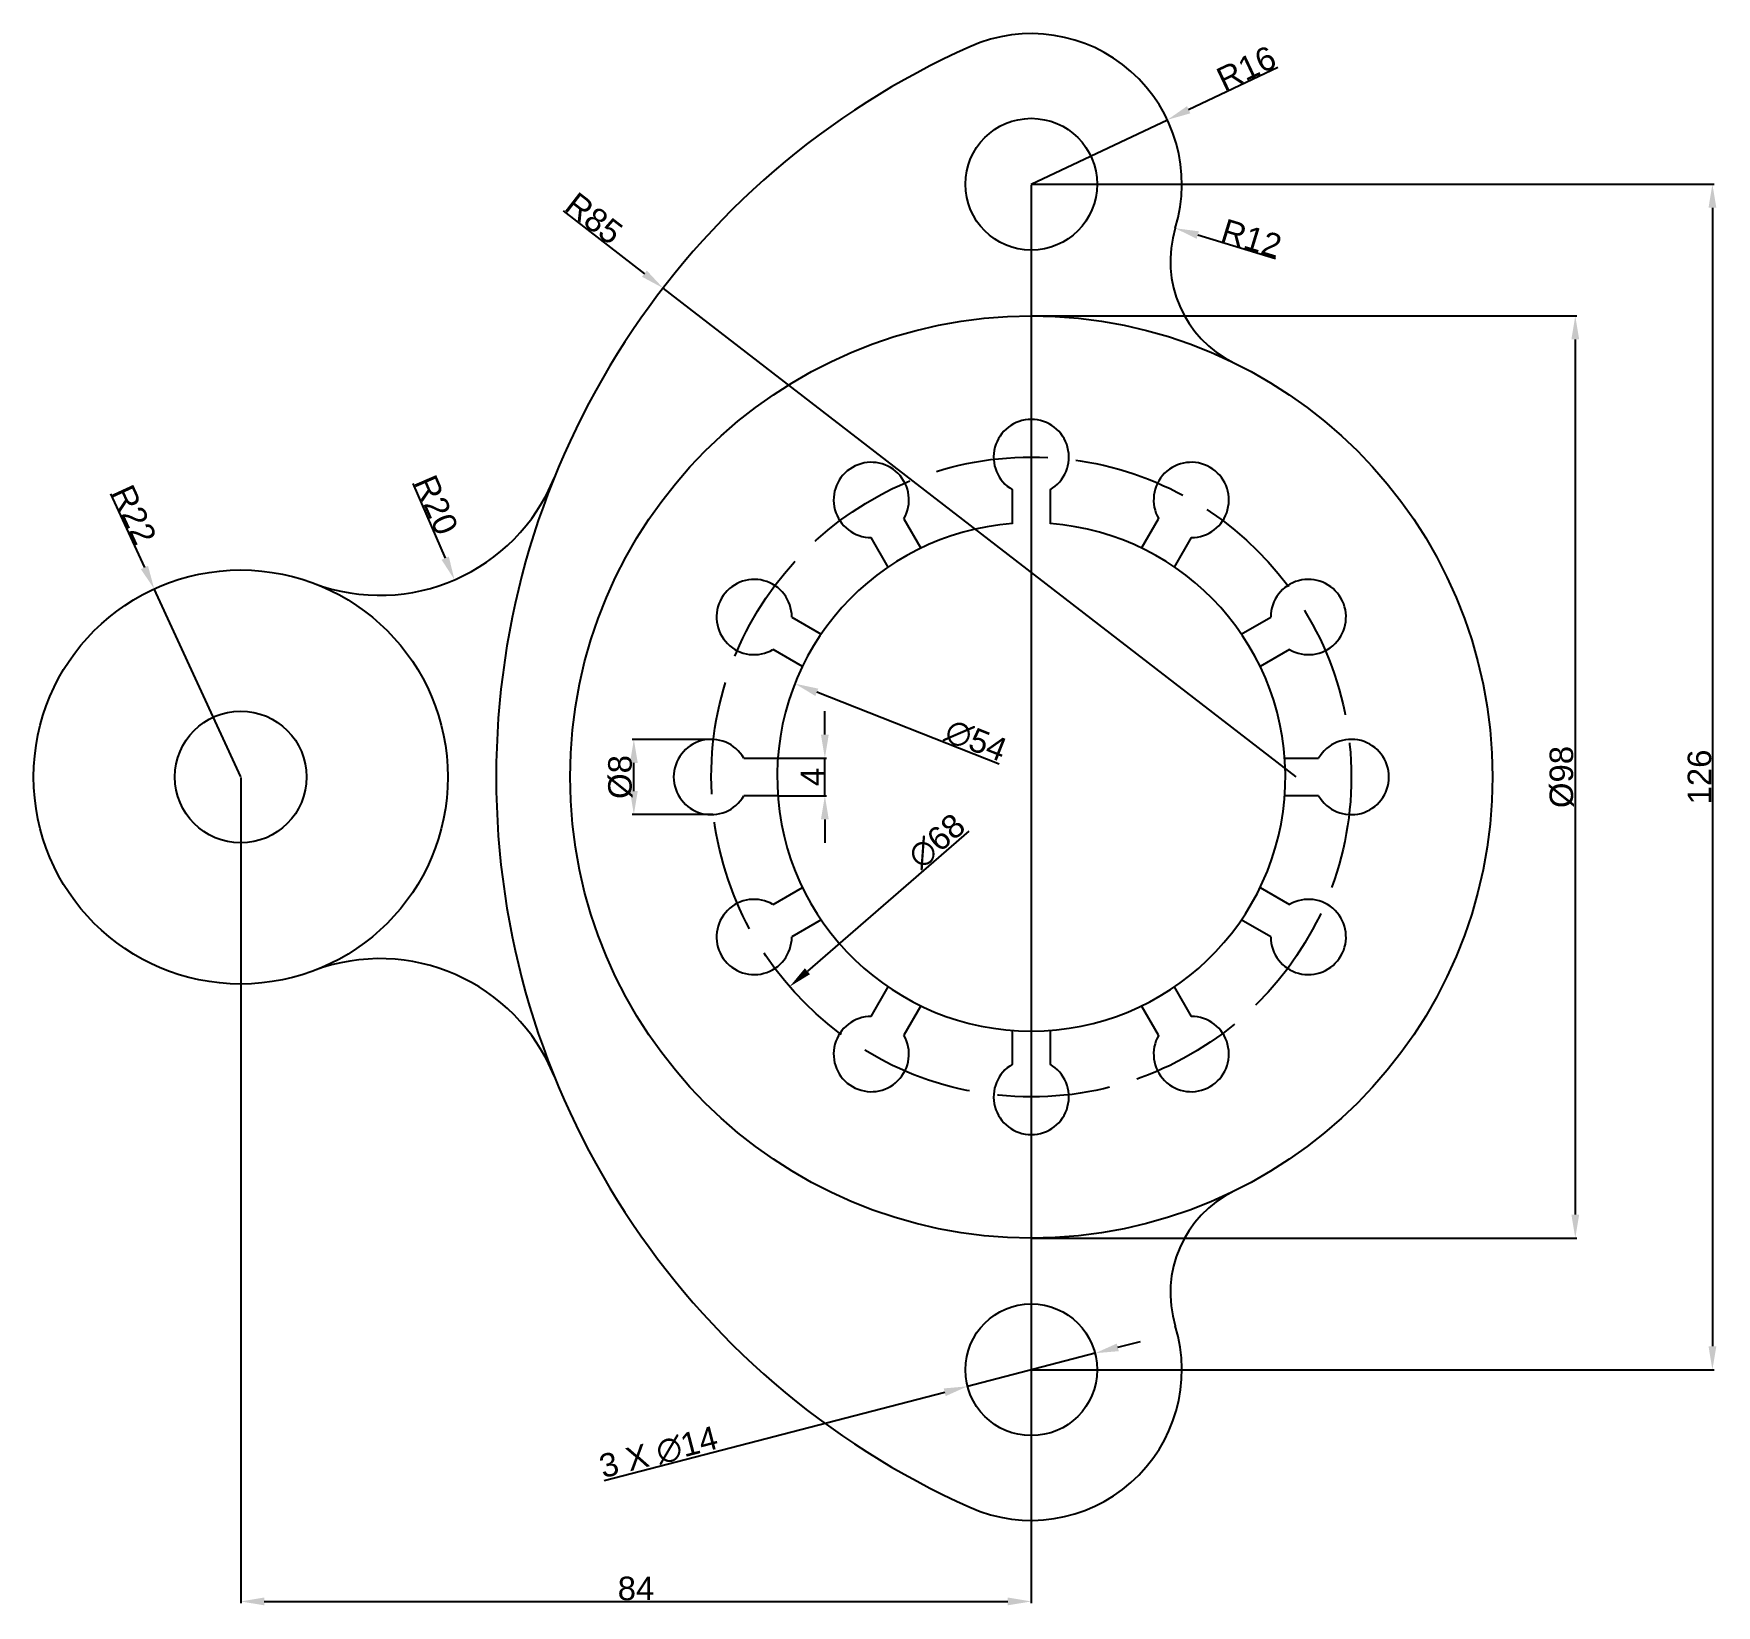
# Model space of a CAD drawing. Header units: millimetres. Extents: x -106 to 73, y -88 to 79.
import ezdxf

# ---------------------------------------------------------------- set-up
doc = ezdxf.new("R2010")
doc.units = ezdxf.units.MM
doc.header["$MEASUREMENT"] = 0
doc.linetypes.add('ACAD_ISO02W100', pattern=[15, 12, -3])
doc.styles.get("Standard").update_dxf_attribs({"font": 'arial.ttf'})
doc.dimstyles.get("Standard").update_dxf_attribs({"dimtxt": 2.5, "dimasz": 2.5, "dimexe": 0.18, "dimexo": 0.0625, "dimgap": 0.09, "dimtad": 1, "dimdec": 0, "dimzin": 0, "dimdsep": 46, "dimtxsty": 'Standard', "dimcen": 0, "dimadec": 0, "dimazin": 0, "dimtfac": 1, "dimtdec": 0, "dimtmove": 0, "dimatfit": 3, "dimfxl": 1, "dimtolj": 1, "dimtzin": 0, "dimarcsym": 0})

# ---------------------------------------------------------------- blocks, each defined once
blk = doc.blocks.new('*U2')
for p, q in [((-2, -5.54), (-2, -1.93)), ((2, -1.93), (2, -5.54))]:
    blk.add_line(p, q)
blk.add_arc((0, 1.54), 4, 300, 240)
blk = doc.blocks.new('*U3')
at = {"color": 0, "linetype": 'ByBlock', "lineweight": -2, "transparency": 16777216}
blk.add_blockref('*U2', (0, 32.46), dxfattribs=at)
for p, rotation in [((-16.23, 28.11), 29.99999999999998), ((16.23, 28.11), 330.0000000000001), ((-28.11, 16.23), 59.99999999999999), ((28.11, 16.23), 300.0000000000001), ((-32.46, 0), 90), ((32.46, 0), 270), ((-28.11, -16.23), 120), ((28.11, -16.23), 240), ((-16.23, -28.11), 150.0000000000001), ((16.23, -28.11), 209.9999999999999), ((0, -32.46), 180)]:
    blk.add_blockref('*U2', p, dxfattribs=dict(at, rotation=rotation))
blk = doc.blocks.new('*D4')
at = {"color": 0, "lineweight": -2, "transparency": 16777216}
for p, q in [((26.21, 75.39), (16.72, 70.91)), ((0, 63), (14.46, 69.84))]:
    blk.add_line(p, q, dxfattribs=at)
at = {"color": 0, "transparency": 16777216}
blk.add_solid([(16.55, 71.29), (16.9, 70.53), (14.46, 69.84)], dxfattribs=at)
at = {"layer": 'Defpoints', "color": 0, "transparency": 16777216}
for p in [(14.46, 69.84), (0, 63)]:
    blk.add_point(p, dxfattribs=at)
at = {"color": 0, "transparency": 16777216, "insert": (22.85, 75.32), "char_height": 2.5, "attachment_point": 5, "rotation": 25.3096}
blk.add_mtext('\\A1;R16', dxfattribs=at)
blk = doc.blocks.new('*D5')
at = {"color": 0, "lineweight": -2, "transparency": 16777216}
blk.add_line((25.94, 55.06), (17.69, 57.59), dxfattribs=at)
at = {"color": 0, "transparency": 16777216}
blk.add_solid([(17.81, 57.99), (17.57, 57.19), (15.3, 58.32)], dxfattribs=at)
at = {"layer": 'Defpoints', "color": 0, "transparency": 16777216}
for p in [(15.3, 58.32), (26.78, 54.81)]:
    blk.add_point(p, dxfattribs=at)
at = {"color": 0, "transparency": 16777216, "insert": (23.4, 57.25), "char_height": 2.5, "attachment_point": 5, "rotation": 342.9913}
blk.add_mtext('\\A1;R12', dxfattribs=at)
blk = doc.blocks.new('*D6')
at = {"color": 0, "lineweight": -2, "transparency": 16777216}
for p, q in [((-49.74, 60.17), (-41.1, 53.49)), ((28.14, 0), (-39.12, 51.96))]:
    blk.add_line(p, q, dxfattribs=at)
at = {"color": 0, "transparency": 16777216}
blk.add_solid([(-40.85, 53.82), (-41.36, 53.16), (-39.12, 51.96)], dxfattribs=at)
at = {"layer": 'Defpoints', "color": 0, "transparency": 16777216}
for p in [(-39.12, 51.96), (28.14, 0)]:
    blk.add_point(p, dxfattribs=at)
at = {"color": 0, "transparency": 16777216, "insert": (-46.47, 59.36), "char_height": 2.5, "attachment_point": 5, "rotation": 322.3141}
blk.add_mtext('\\A1;R85', dxfattribs=at)
blk = doc.blocks.new('*D7')
at = {"color": 0, "lineweight": -2, "transparency": 16777216}
blk.add_line((-65.7, 31.19), (-62.27, 23.25), dxfattribs=at)
at = {"color": 0, "transparency": 16777216}
blk.add_solid([(-61.89, 23.42), (-62.66, 23.09), (-61.28, 20.96)], dxfattribs=at)
at = {"layer": 'Defpoints', "color": 0, "transparency": 16777216}
for p in [(-69.22, 39.31), (-61.28, 20.96)]:
    blk.add_point(p, dxfattribs=at)
at = {"color": 0, "transparency": 16777216, "insert": (-63.23, 28.91), "char_height": 2.5, "attachment_point": 5, "rotation": 293.3881}
blk.add_mtext('\\A1;R20', dxfattribs=at)
blk = doc.blocks.new('*D8')
at = {"color": 0, "lineweight": -2, "transparency": 16777216}
for p, q in [((-97.83, 30.1), (-94.23, 22.26)), ((-84, 0), (-93.19, 19.99))]:
    blk.add_line(p, q, dxfattribs=at)
at = {"color": 0, "transparency": 16777216}
blk.add_solid([(-93.85, 22.44), (-94.61, 22.09), (-93.19, 19.99)], dxfattribs=at)
at = {"layer": 'Defpoints', "color": 0, "transparency": 16777216}
for p in [(-93.19, 19.99), (-84, 0)]:
    blk.add_point(p, dxfattribs=at)
at = {"color": 0, "transparency": 16777216, "insert": (-95.33, 27.88), "char_height": 2.5, "attachment_point": 5, "rotation": 294.6821}
blk.add_mtext('\\A1;R22', dxfattribs=at)
blk = doc.blocks.new('*D9')
at = {"color": 0, "lineweight": -2, "transparency": 16777216}
for p, q in [((9.2, -60.61), (11.62, -59.99)), ((6.78, -61.24), (-6.78, -64.76)), ((-45.38, -74.78), (-9.2, -65.39))]:
    blk.add_line(p, q, dxfattribs=at)
at = {"color": 0, "transparency": 16777216}
for points in [[(9.09, -60.21), (9.3, -61.02), (6.78, -61.24)], [(-9.3, -64.98), (-9.09, -65.79), (-6.78, -64.76)]]:
    blk.add_solid(points, dxfattribs=at)
at = {"layer": 'Defpoints', "color": 0, "transparency": 16777216}
for p in [(6.78, -61.24), (-6.78, -64.76)]:
    blk.add_point(p, dxfattribs=at)
at = {"color": 0, "transparency": 16777216, "insert": (-39.6, -71.8), "char_height": 2.5, "attachment_point": 5, "rotation": 14.5498}
blk.add_mtext('\\A1;3 X ∅14', dxfattribs=at)
blk = doc.blocks.new('*D10')
at = {"color": 0, "lineweight": -2, "transparency": 16777216}
blk.add_line((-3.41, 1.35), (-22.79, 9), dxfattribs=at)
at = {"color": 0, "transparency": 16777216}
blk.add_solid([(-22.63, 9.39), (-22.94, 8.61), (-25.11, 9.92)], dxfattribs=at)
at = {"layer": 'Defpoints', "color": 0, "transparency": 16777216}
for p in [(-25.11, 9.92), (25.11, -9.92)]:
    blk.add_point(p, dxfattribs=at)
at = {"color": 0, "transparency": 16777216, "insert": (-5.89, 3.87), "char_height": 2.5, "attachment_point": 5, "rotation": 338.4456}
blk.add_mtext('\\A1;∅54', dxfattribs=at)
blk = doc.blocks.new('*D11')
at = {"color": 0, "lineweight": -2, "transparency": 16777216}
blk.add_line((-6.65, -5.77), (-23.79, -20.65), dxfattribs=at)
at = {"color": 0, "transparency": 16777216}
blk.add_solid([(-24.06, -20.33), (-23.51, -20.96), (-25.68, -22.29)], dxfattribs=at)
at = {"layer": 'Defpoints', "color": 0, "transparency": 16777216}
for p in [(25.68, 22.29), (-25.68, -22.29)]:
    blk.add_point(p, dxfattribs=at)
at = {"color": 0, "transparency": 16777216, "insert": (-10.04, -6.82), "char_height": 2.5, "attachment_point": 5, "rotation": 40.9592}
blk.add_mtext('\\A1;∅68', dxfattribs=at)
blk = doc.blocks.new('*D12')
at = {"color": 0, "lineweight": -2, "transparency": 16777216}
for p, q in [((-21.93, 4.5), (-21.93, 7)), ((-26.86, 2), (-21.75, 2)), ((-21.93, -2), (-21.93, 2)), ((-26.86, -2), (-21.75, -2)), ((-21.93, -4.5), (-21.93, -7))]:
    blk.add_line(p, q, dxfattribs=at)
at = {"color": 0, "transparency": 16777216}
for points in [[(-22.35, 4.5), (-21.52, 4.5), (-21.93, 2)], [(-22.35, -4.5), (-21.52, -4.5), (-21.93, -2)]]:
    blk.add_solid(points, dxfattribs=at)
at = {"layer": 'Defpoints', "color": 0, "transparency": 16777216}
for p in [(-26.93, 2), (-21.93, 2), (-26.93, -2)]:
    blk.add_point(p, dxfattribs=at)
at = {"color": 0, "transparency": 16777216, "insert": (-23.27, 0), "char_height": 2.5, "attachment_point": 5, "rotation": 90}
blk.add_mtext('\\A1;4', dxfattribs=at)
blk = doc.blocks.new('*D13')
at = {"color": 0, "lineweight": -2, "transparency": 16777216}
for p, q in [((-33.83, 3.99), (-42.41, 3.99)), ((-42.23, -1.49), (-42.23, 1.49)), ((-33.83, -3.99), (-42.41, -3.99))]:
    blk.add_line(p, q, dxfattribs=at)
at = {"color": 0, "transparency": 16777216}
for points in [[(-42.64, 1.49), (-41.81, 1.49), (-42.23, 3.99)], [(-42.64, -1.49), (-41.81, -1.49), (-42.23, -3.99)]]:
    blk.add_solid(points, dxfattribs=at)
at = {"layer": 'Defpoints', "color": 0, "transparency": 16777216}
for p in [(-42.23, 3.99), (-33.76, 3.99), (-33.76, -3.99)]:
    blk.add_point(p, dxfattribs=at)
at = {"color": 0, "transparency": 16777216, "insert": (-43.66, 0), "char_height": 2.5, "attachment_point": 5, "rotation": 90}
blk.add_mtext('\\A1;%%C8', dxfattribs=at)
blk = doc.blocks.new('*D14')
at = {"color": 0, "lineweight": -2, "transparency": 16777216}
for p, q in [((0.06, 63), (72.55, 63)), ((72.37, 60.5), (72.37, -60.5)), ((0.06, -63), (72.55, -63))]:
    blk.add_line(p, q, dxfattribs=at)
at = {"color": 0, "transparency": 16777216}
for points in [[(71.96, 60.5), (72.79, 60.5), (72.37, 63)], [(71.96, -60.5), (72.79, -60.5), (72.37, -63)]]:
    blk.add_solid(points, dxfattribs=at)
at = {"layer": 'Defpoints', "color": 0, "transparency": 16777216}
for p in [(0, 63), (0, -63), (72.37, -63)]:
    blk.add_point(p, dxfattribs=at)
at = {"color": 0, "transparency": 16777216, "insert": (71.01, 0), "char_height": 2.5, "attachment_point": 5, "rotation": 90}
blk.add_mtext('\\A1;126', dxfattribs=at)
blk = doc.blocks.new('*D15')
at = {"color": 0, "lineweight": -2, "transparency": 16777216}
for p, q in [((0, 62.94), (0, -87.8)), ((-84, -0.06), (-84, -87.8)), ((-81.5, -87.62), (-2.5, -87.62))]:
    blk.add_line(p, q, dxfattribs=at)
at = {"color": 0, "transparency": 16777216}
for points in [[(-81.5, -87.2), (-81.5, -88.03), (-84, -87.62)], [(-2.5, -87.2), (-2.5, -88.03), (0, -87.62)]]:
    blk.add_solid(points, dxfattribs=at)
at = {"layer": 'Defpoints', "color": 0, "transparency": 16777216}
for p in [(0, 63), (-84, 0), (0, -87.62)]:
    blk.add_point(p, dxfattribs=at)
at = {"color": 0, "transparency": 16777216, "insert": (-42, -86.25), "char_height": 2.5, "attachment_point": 5}
blk.add_mtext('\\A1;84', dxfattribs=at)
blk = doc.blocks.new('*D16')
at = {"color": 0, "lineweight": -2, "transparency": 16777216}
for p, q in [((0.06, 49), (57.98, 49)), ((57.8, 46.5), (57.8, -46.5)), ((0.06, -49), (57.98, -49))]:
    blk.add_line(p, q, dxfattribs=at)
at = {"color": 0, "transparency": 16777216}
for points in [[(57.39, 46.5), (58.22, 46.5), (57.8, 49)], [(57.39, -46.5), (58.22, -46.5), (57.8, -49)]]:
    blk.add_solid(points, dxfattribs=at)
at = {"layer": 'Defpoints', "color": 0, "transparency": 16777216}
for p in [(0, 49), (0, -49), (57.8, -49)]:
    blk.add_point(p, dxfattribs=at)
at = {"color": 0, "transparency": 16777216, "insert": (56.37, 0), "char_height": 2.5, "attachment_point": 5, "rotation": 90}
blk.add_mtext('\\A1;%%C98', dxfattribs=at)

msp = doc.modelspace()

# ---------------------------------------------------------------- linework, layer by layer
for centre, radius in [((0, 63), 7), ((0, 0), 49), ((-84, 0), 22), ((-84, 0), 7), ((0, -63), 7)]:
    msp.add_circle(centre, radius)
at = {"linetype": 'ACAD_ISO02W100'}
msp.add_circle((0, 0), 34, dxfattribs=at)
msp.add_circle((0, 0), 34, dxfattribs=at)
for centre, radius, start, end in [((0, 63), 16, 342.9913, 114.0706), ((28.14, 0), 85, 114.0706, 245.9294), ((26.78, 54.81), 12, 162.9913, 243.9638), ((-69.22, 39.31), 20, 249.3961, 338.0119), ((0, 0), 27, 94.248, 85.752), ((-69.22, -39.31), 20, 21.9881, 110.6039), ((26.78, -54.81), 12, 116.0362, 197.0087), ((0, -63), 16, 245.9294, 17.0087)]:
    msp.add_arc(centre, radius, start, end)

# ---------------------------------------------------------------- block references
msp.add_blockref('*U3', (0, 0))

# ---------------------------------------------------------------- dimensions: what is measured, and where the dimension line sits
for center, mpoint, picture, middle in [((0, 63), (14.46, 69.84), '*D4', (23.43, 74.08)), ((28.14, 0), (-39.12, 51.96), '*D6', (-47.3, 58.28)), ((26.78, 54.81), (15.3, 58.32), '*D5', (23.01, 55.96)), ((-69.22, 39.31), (-61.28, 20.96), '*D7', (-64.49, 28.37))]:
    dim = msp.add_radius_dim(center=center, mpoint=mpoint, dimstyle='Standard')
    dim.commit()
    dim.dimension.update_dxf_attribs({"geometry": picture, "text_midpoint": middle, "dimtype": 164})
dim = msp.add_linear_dim(base=(0, -87.62), p1=(-84, 0), p2=(0, 63), dimstyle='Standard')
dim.commit()
dim.dimension.update_dxf_attribs({"geometry": '*D15', "text_midpoint": (-42, -86.25)})
for base, p1, p2, picture, middle in [((72.37, -63), (0, 63), (0, -63), '*D14', (71.01, 0)), ((-21.93, 2), (-26.93, -2), (-26.93, 2), '*D12', (-23.27, 0))]:
    dim = msp.add_linear_dim(base=base, p1=p1, p2=p2, angle=90, dimstyle='Standard')
    dim.commit()
    dim.dimension.update_dxf_attribs({"geometry": picture, "text_midpoint": middle})
for base, p1, p2, picture, middle in [((57.8, -49), (0, 49), (0, -49), '*D16', (56.37, 0)), ((-42.23, 3.99), (-33.76, -3.99), (-33.76, 3.99), '*D13', (-43.66, 0))]:
    dim = msp.add_linear_dim(base=base, p1=p1, p2=p2, angle=90, text='%%C<>', dimstyle='Standard')
    dim.commit()
    dim.dimension.update_dxf_attribs({"geometry": picture, "text_midpoint": middle})
dim = msp.add_radius_dim(center=(-84, 0), mpoint=(-93.19, 19.99), dimstyle='Standard')
dim.commit()
dim.dimension.update_dxf_attribs({"geometry": '*D8', "text_midpoint": (-95.33, 27.88)})
for p1, p2, picture, middle in [((25.68, 22.29), (-25.68, -22.29), '*D11', (-9.1, -7.9)), ((25.11, -9.92), (-25.11, 9.92), '*D10', (-6.41, 2.53))]:
    dim = msp.add_diameter_dim_2p(p1=p1, p2=p2, dimstyle='Standard')
    dim.commit()
    dim.dimension.update_dxf_attribs({"geometry": picture, "text_midpoint": middle, "dimtype": 163})
dim = msp.add_diameter_dim_2p(p1=(6.78, -61.24), p2=(-6.78, -64.76), text='3 X <>', dimstyle='Standard')
dim.commit()
dim.dimension.update_dxf_attribs({"geometry": '*D9', "text_midpoint": (-39.24, -73.19), "dimtype": 163})

doc.saveas('drawing.dxf')
